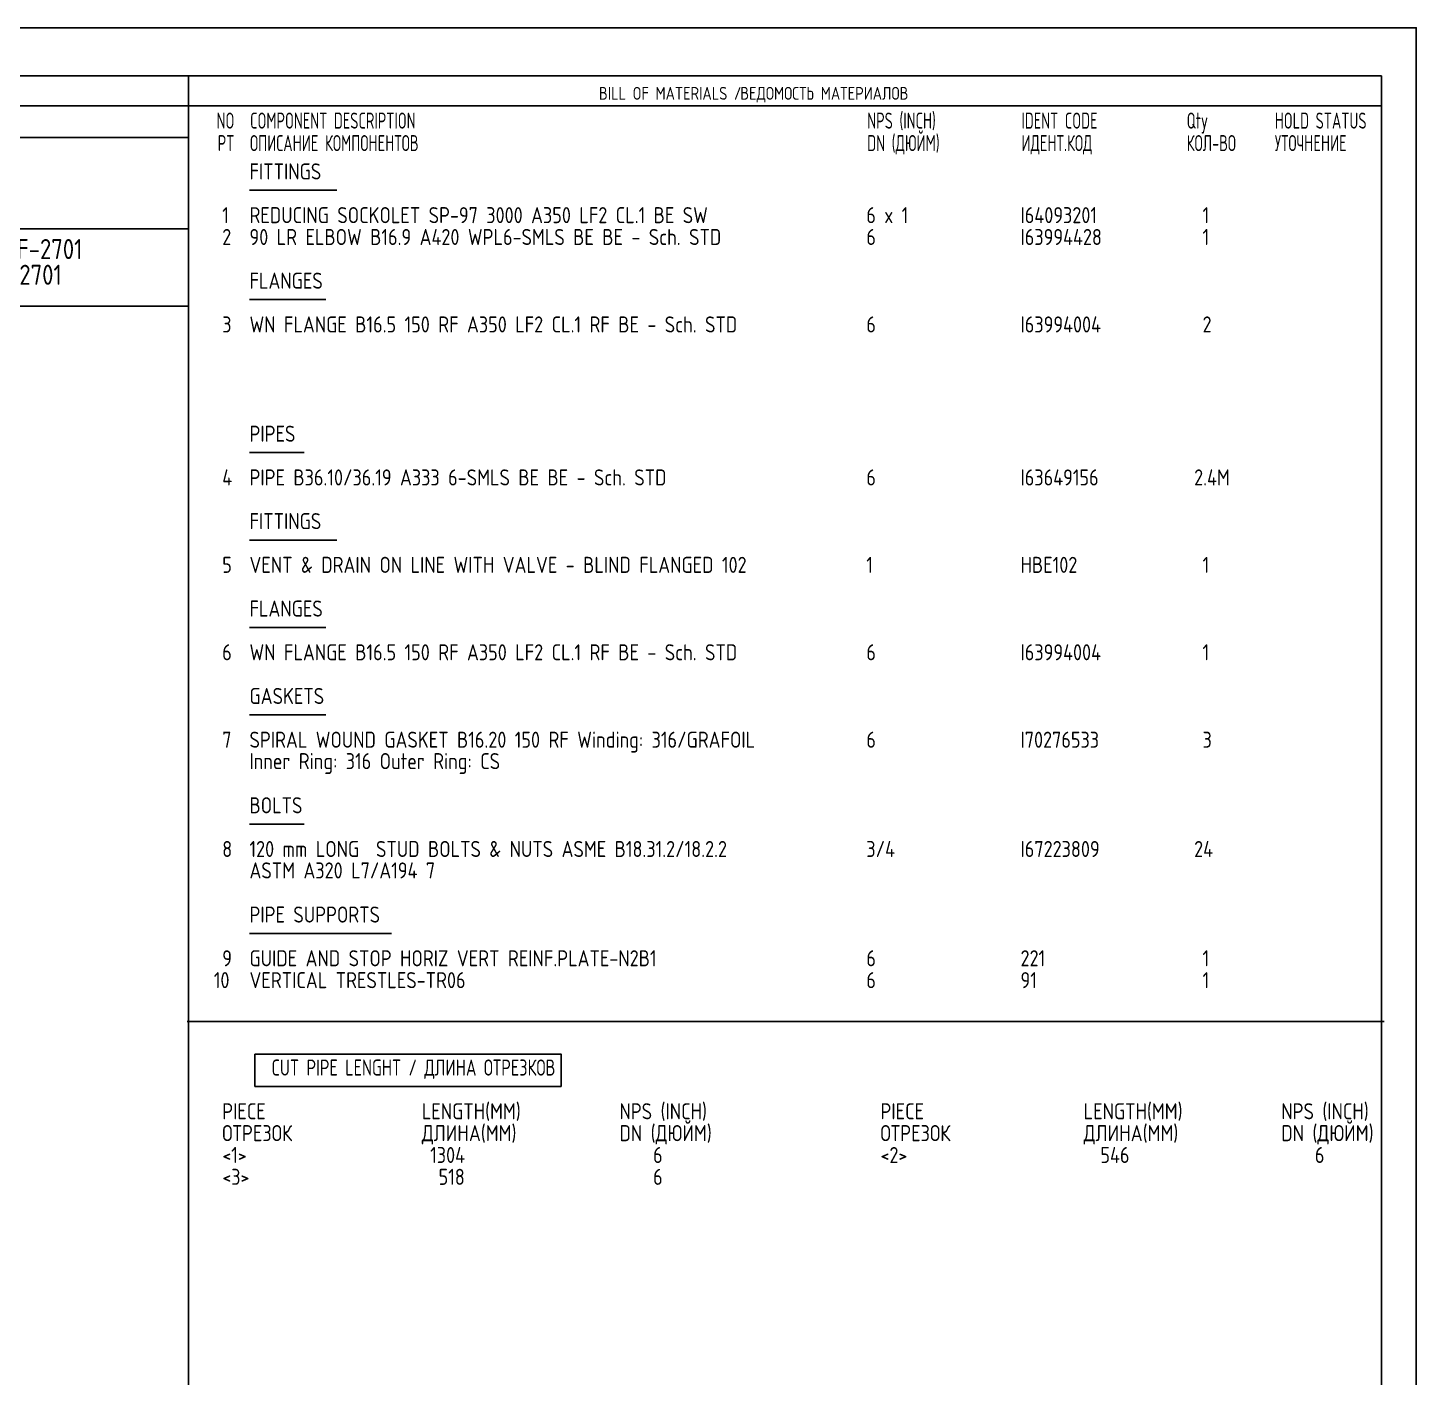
# Model space of a CAD drawing. Extents: x 0 to 594, y 0 to 420.
# Drawn here: x 377.9 to 594, y 210 to 420 of the extents above; entities that cross this region are included whole.
import ezdxf
from ezdxf.enums import TextEntityAlignment as Align

# ---------------------------------------------------------------- set-up
doc = ezdxf.new("R2010")
doc.units = 0
doc.header["$MEASUREMENT"] = 0
doc.linetypes.add('BORDER_2012_SLN$0$8001.Solid', pattern=[0])
for name, color, linetype in [('BORDER_2012_SLN$0$2', 7, 'Continuous'), ('BORDER_2012_SLN$0$GT_1', 7, 'Continuous'), ('GT_1', 7, 'Continuous')]:
    doc.layers.add(name, color=color, linetype=linetype)
for name, color, linetype, lineweight in [('BORDER_2012_SLN$0$BG_Level_1', 7, 'BORDER_2012_SLN$0$8001.Solid', 25), ('BORDER_2012_SLN$0$Level_1', 7, 'BORDER_2012_SLN$0$8001.Solid', 25), ('BORDER_2012_SLN$0$Level_18', 7, 'BORDER_2012_SLN$0$8001.Solid', 25)]:
    doc.layers.add(name, color=color, linetype=linetype, lineweight=lineweight)
doc.styles.add('BORDER_2012_SLN$0$GOST type A', font='GOST type A')
doc.styles.add('BORDER_2012_SLN$0$HTX1', font='')
doc.styles.add('HTX1', font='')
doc.styles.get('BORDER_2012_SLN$0$HTX1').set_extended_font_data('GOST type A')
doc.styles.get('HTX1').set_extended_font_data('GOST type A')

# ---------------------------------------------------------------- blocks, each defined once
blk = doc.blocks.new('BORDER_2012_SLN')
at = {"layer": 'BORDER_2012_SLN$0$2'}
blk.add_line((162.42, 407.85), (588.6, 407.85), dxfattribs=at)
at = {"layer": 'BORDER_2012_SLN$0$Level_1', "color": 7, "lineweight": -3}
for p, q in [((588.6, 412.5), (25.4, 412.5)), ((402.9, 7.5), (402.9, 412.5)), ((588.6, 412.5), (588.6, 7.5)), ((402.75, 402.9), (188.39, 402.9)), ((402.9, 388.7), (162.37, 388.68)), ((402.9, 376.7), (25.4, 376.7))]:
    blk.add_line(p, q, dxfattribs=at)
at = {"layer": 'BORDER_2012_SLN$0$Level_18', "color": 7, "lineweight": -3, "flags": 128}
blk.add_lwpolyline([(0, 0), (0, 420), (594, 420), (594, 0)], close=True, dxfattribs=at)
at = {"layer": 'BORDER_2012_SLN$0$BG_Level_1', "color": 7, "style": 'BORDER_2012_SLN$0$GOST type A'}
for s, p in [('BILL OF MATERIALS / ', (466.8, 408.8)), ('ВЕДОМОСТЬ МАТЕРИАЛОВ', (488.8, 408.8))]:
    blk.add_text(s, height=2, dxfattribs=at).set_placement(p)
at = {"layer": 'BORDER_2012_SLN$0$GT_1', "style": 'BORDER_2012_SLN$0$HTX1', "width": 0.8}
for s, p in [('NO', (410.06, 404.3)), ('PT', (410.06, 400.8))]:
    blk.add_text(s, height=2.5, dxfattribs=at).set_placement(p, align=Align.RIGHT)
for s, p in [('COMPONENT DESCRIPTION', (412.5, 404.3)), ('NPS (INCH)', (508.56, 404.3)), ('IDENT CODE', (532.56, 404.3)), ('Qty', (558.27, 404.3)), ('HOLD STATUS', (571.99, 404.3)), ('ОПИСАНИЕ КОМПОНЕНТОВ', (412.5, 400.8)), ('DN (ДЮЙМ)', (508.56, 400.8)), ('ИДЕНТ.КОД', (532.56, 400.8)), ('КОЛ-ВО', (558.27, 400.8)), ('УТОЧНЕНИЕ', (571.99, 400.8))]:
    blk.add_text(s, height=2.5, dxfattribs=at).set_placement(p)

msp = doc.modelspace()

# ---------------------------------------------------------------- linework, layer by layer
at = {"layer": 'GT_1', "flags": 128}
for points in [[(0, 0), (594, 0), (594, 420), (0, 420), (0, 0)], [(426.014, 394.704), (412.414, 394.704)], [(424.314, 377.697), (412.414, 377.697)], [(420.914, 353.888), (412.414, 353.888)], [(426.014, 340.282), (412.414, 340.282)], [(424.314, 326.677), (412.414, 326.677)], [(424.314, 313.071), (412.414, 313.071)], [(420.914, 296.065), (412.414, 296.065)], [(434.514, 279.058), (412.414, 279.058)], [(402.7, 265.341), (589, 265.341)], [(413.271, 260.296), (460.914, 260.296), (460.914, 255.248), (413.271, 255.248), (413.271, 260.296)]]:
    msp.add_lwpolyline(points, dxfattribs=at)

# ---------------------------------------------------------------- block references
at = {"linetype": 'Continuous'}
msp.add_blockref('BORDER_2012_SLN', (0, 0), dxfattribs=at)

# ---------------------------------------------------------------- texts
at = {"layer": 'GT_1', "style": 'HTX1'}
for s, height, width, p in [('FITTINGS', 2.5, 1.02, (412.414, 396.395)), ('  1', 2.5, 1.02, (405.557, 389.592)), ('REDUCING SOCKOLET SP-97 3000 A350 LF2 CL.1 BE SW', 2.5, 1.02, (412.414, 389.592)), ('6 x 1', 2.5, 1.02, (508.414, 389.592)), ('I64093201', 2.5, 1.02, (532.414, 389.592)), ('  1', 2.5, 1.02, (558.129, 389.592)), ('SLN-2725-8773-25-F-2701', 3.125, 1.02, (345, 384)), ('  2', 2.5, 1.02, (405.557, 386.19)), ('90 LR ELBOW B16.9 A420 WPL6-SMLS BE BE - Sch. STD', 2.5, 1.02, (412.414, 386.19)), ('6', 2.5, 1.02, (508.414, 386.19)), ('I63994428', 2.5, 1.02, (532.414, 386.19)), ('  1', 2.5, 1.02, (558.129, 386.19)), ('4503-WZ-DM-S87732701', 3.125, 1.02, (345, 380)), ('FLANGES', 2.5, 1.02, (412.414, 379.388)), ('  3', 2.5, 1.02, (405.557, 372.585)), ('WN FLANGE B16.5 150 RF A350 LF2 CL.1 RF BE - Sch. STD', 2.5, 1.02, (412.414, 372.585)), ('6', 2.5, 1.02, (508.414, 372.585)), ('I63994004', 2.5, 1.02, (532.414, 372.585)), ('  2', 2.5, 1.02, (558.129, 372.585)), ('PIPES', 2.5, 1.02, (412.414, 355.578)), ('  4', 2.5, 1.02, (405.557, 348.776)), ('PIPE B36.10/36.19 A333 6-SMLS BE BE - Sch. STD', 2.5, 1.02, (412.414, 348.776)), ('6', 2.5, 1.02, (508.414, 348.776)), ('I63649156', 2.5, 1.02, (532.414, 348.776)), (' 2.4M', 2.5, 1.02, (558.129, 348.776)), ('FITTINGS', 2.5, 1.02, (412.414, 341.973)), ('  5', 2.5, 1.02, (405.557, 335.17)), ('VENT & DRAIN ON LINE WITH VALVE - BLIND FLANGED 102', 2.5, 1.02, (412.414, 335.17)), ('1', 2.5, 1.02, (508.414, 335.17)), ('HBE102', 2.5, 1.02, (532.414, 335.17)), ('  1', 2.5, 1.02, (558.129, 335.17)), ('FLANGES', 2.5, 1.02, (412.414, 328.367)), ('  6', 2.5, 1.02, (405.557, 321.565)), ('WN FLANGE B16.5 150 RF A350 LF2 CL.1 RF BE - Sch. STD', 2.5, 1.02, (412.414, 321.565)), ('6', 2.5, 1.02, (508.414, 321.565)), ('I63994004', 2.5, 1.02, (532.414, 321.565)), ('  1', 2.5, 1.02, (558.129, 321.565)), ('GASKETS', 2.5, 1.02, (412.414, 314.762)), ('  7', 2.5, 1.02, (405.557, 307.959)), ('SPIRAL WOUND GASKET B16.20 150 RF Winding: 316/GRAFOIL', 2.5, 1.02, (412.414, 307.959)), ('6', 2.5, 1.02, (508.414, 307.959)), ('I70276533', 2.5, 1.02, (532.414, 307.959)), ('  3', 2.5, 1.02, (558.129, 307.959)), ('Inner Ring: 316 Outer Ring: CS', 2.5, 1.02, (412.414, 304.626)), ('BOLTS', 2.5, 1.02, (412.414, 297.755)), ('  8', 2.5, 1.02, (405.557, 290.952)), ('120 mm LONG  STUD BOLTS & NUTS ASME B18.31.2/18.2.2', 2.5, 1.02, (412.414, 290.952)), ('3/4', 2.5, 1.02, (508.414, 290.952)), ('I67223809', 2.5, 1.02, (532.414, 290.952)), (' 24', 2.5, 1.02, (558.129, 290.952)), ('ASTM A320 L7/A194 7', 2.5, 1.02, (412.414, 287.619)), ('PIPE SUPPORTS', 2.5, 1.02, (412.414, 280.748)), ('  9', 2.5, 1.02, (405.557, 273.946)), ('GUIDE AND STOP HORIZ VERT REINF.PLATE-N2B1', 2.5, 1.02, (412.414, 273.946)), ('6', 2.5, 1.02, (508.414, 273.946)), ('221', 2.5, 1.02, (532.414, 273.946)), ('  1', 2.5, 1.02, (558.129, 273.946)), (' 10', 2.5, 1.02, (405.557, 270.544)), ('VERTICAL TRESTLES-TR06', 2.5, 1.02, (412.414, 270.544)), ('6', 2.5, 1.02, (508.414, 270.544)), ('91', 2.5, 1.02, (532.414, 270.544)), ('  1', 2.5, 1.02, (558.129, 270.544)), ('CUT PIPE LENGHT / ДЛИНА ОТРЕЗКОВ', 2.5, 0.9, (415.843, 256.939)), ('    LENGTH(MM)', 2.5, 1.02, (434, 250.136)), ('NPS (INCH)', 2.5, 1.02, (470, 250.136)), ('    LENGTH(MM)', 2.5, 1.02, (537, 250.136)), ('NPS (INCH)', 2.5, 1.02, (573, 250.136)), ('  PIECE', 2.5, 1.02, (405.557, 250.136)), ('  PIECE', 2.5, 1.02, (508, 250.136)), ('  ОТРЕЗОК', 2.5, 1.02, (405.557, 246.735)), ('    ДЛИНА(MM)', 2.5, 1.02, (434, 246.735)), ('DN (ДЮЙМ)', 2.5, 1.02, (470, 246.735)), ('  ОТРЕЗОК', 2.5, 1.02, (508, 246.735)), ('    ДЛИНА(MM)', 2.5, 1.02, (537, 246.735)), ('DN (ДЮЙМ)', 2.5, 1.02, (573, 246.735)), ('  <1>', 2.5, 1.02, (405.557, 243.333)), ('     1304', 2.5, 1.02, (434, 243.333)), ('    6', 2.5, 1.02, (470, 243.333)), ('  <2>', 2.5, 1.02, (508, 243.333)), ('      546', 2.5, 1.02, (537, 243.333)), ('    6', 2.5, 1.02, (573, 243.333)), ('  <3>', 2.5, 1.02, (405.557, 239.932)), ('      518', 2.5, 1.02, (434, 239.932)), ('    6', 2.5, 1.02, (470, 239.932))]:
    msp.add_text(s, height=height, dxfattribs=dict(at, width=width)).set_placement(p)

doc.saveas('drawing.dxf')
